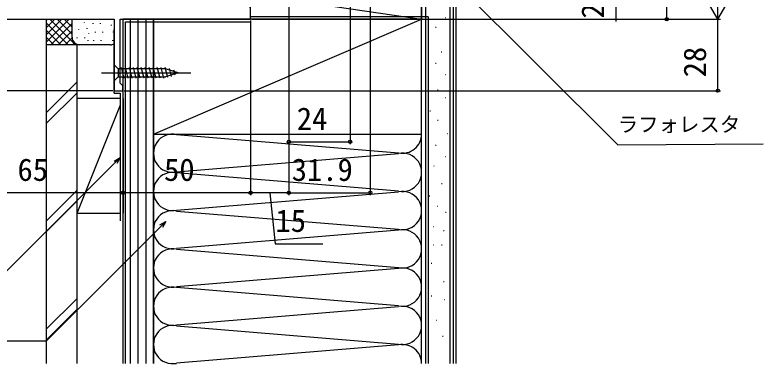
# Model space of a CAD drawing. Units: millimetres, scale not verified. Extents: x -525 to 525, y -783 to 778.
# Drawn here: x -337.2 to -44.3, y -149.9 to -13 of the extents above; entities that cross this region are included whole.
import ezdxf
from ezdxf.enums import TextEntityAlignment as Align

# ---------------------------------------------------------------- set-up
doc = ezdxf.new("R2010")
doc.units = ezdxf.units.MM
doc.header["$LTSCALE"] = 4
for name, color, linetype in [('0-2_YKK_11', 7, 'Continuous'), ('0-4_YKK_13', 4, 'Continuous'), ('0-6_YKK_D', 6, 'Continuous'), ('0-8_YSS_K', 3, 'Continuous'), ('0-9_YSS_KE', 3, 'Continuous')]:
    doc.layers.add(name, color=color, linetype=linetype)
doc.styles.add('ＭＳ ゴシック', font='')
doc.styles.get('ＭＳ ゴシック').set_extended_font_data('MS Gothic')

msp = doc.modelspace()

# ---------------------------------------------------------------- linework, layer by layer
at = {"layer": '0-2_YKK_11'}
msp.add_lwpolyline([(-359, -14.7), (-298.4, -14.7), (-298.4, -42.7), (-295, -42.7), (-295, -40.8), (-295.5, -40.3), (-296, -39.8), (-296, -14.7), (-245, -14.7), (-245, -10.458), (-245.12, -10.275), (-245.12, -9.725), (-245, -9.542), (-245, -6.9)], dxfattribs=at)
at = {"layer": '0-4_YKK_13'}
for p, q in [((-298.4, -32.6), (-298.4, -38.8)), ((-298.4, -32.6), (-296.85, -34.15)), ((-278.316, -34.15), (-296.85, -34.15)), ((-296.85, -34.15), (-296.85, -37.25)), ((-294.424, -37.8), (-295.549, -33.6)), ((-292.871, -37.8), (-293.996, -33.6)), ((-291.318, -37.8), (-292.443, -33.6)), ((-289.765, -37.8), (-290.89, -33.6)), ((-288.212, -37.8), (-289.337, -33.6)), ((-286.659, -37.8), (-287.784, -33.6)), ((-285.106, -37.8), (-286.231, -33.6)), ((-283.553, -37.8), (-284.679, -33.6)), ((-282, -37.8), (-283.126, -33.6)), ((-280.447, -37.8), (-281.573, -33.6)), ((-278.894, -37.8), (-280.02, -33.6)), ((-277.411, -37.541), (-278.467, -33.6)), ((-273.4, -35.7), (-278.316, -34.15)), ((-275.979, -37.09), (-276.792, -34.054)), ((-274.547, -36.638), (-275.096, -34.588)), ((-303.4, -35.7), (-268.4, -35.7)), ((-298.4, -38.8), (-296.85, -37.25)), ((-296.85, -37.25), (-278.316, -37.25)), ((-273.4, -35.7), (-278.316, -37.25))]:
    msp.add_line(p, q, dxfattribs=at)
at = {"layer": '0-6_YKK_D'}
for p, q in [((-206, 70.1), (-206, -63.7)), ((-198.1, 16.8), (-198.1, -83.7)), ((-82, -14.7), (-82, 15.3)), ((-230, 12.3), (-230, -83.7)), ((-230, 12.3), (-230, -83.7)), ((-230, 12.298), (-230, -63.7)), ((-102, 12.8), (-102, -15.527)), ((-62, -14.7), (-62, 3.487)), ((-62, -14.7), (-67.25, -5.607)), ((-62, -14.7), (-56.75, -5.607)), ((-245, -15.2), (-245, -83.7)), ((-244.5, -14.7), (-81, -14.7)), ((-244.5, -14.7), (-61, -14.7)), ((-244.5, -14.7), (-61, -14.7)), ((-62, -42.7), (-62, -14.7)), ((-298.9, -42.7), (-381, -42.7)), ((-295, -43.2), (-295, -83.7)), ((-295, -43.2), (-295, -83.7)), ((-294.5, -42.7), (-61, -42.7)), ((-245, -44.7), (-245, -83.7)), ((-230, -62.7), (-206, -62.7)), ((-295, -82.7), (-360, -82.7)), ((-245, -82.7), (-295, -82.7)), ((-230, -82.7), (-245, -82.7)), ((-230, -82.7), (-198.1, -82.7))]:
    msp.add_line(p, q, dxfattribs=at)
for points in [[(-165.715, 0.637), (-163.912, -1.166), (-101.165, -63.914), (-44.31, -63.541)], [(-296.051, -68.941), (-297.854, -70.744), (-341.836, -114.727), (-344.393, -114.727), (-432.621, -114.727)], [(-298.337, -70.261), (-296.051, -68.941), (-297.371, -71.227)], [(-237.5, -82.7), (-235.406, -102.7), (-216.679, -102.7)], [(-278.184, -94.011), (-279.988, -95.814), (-325.052, -140.879), (-414.935, -140.879)], [(-280.471, -95.331), (-278.184, -94.011), (-279.504, -96.298)]]:
    msp.add_lwpolyline(points, dxfattribs=at)
for centre in [(-82, -14.7), (-62, -42.7), (-230, -62.7), (-206, -62.7), (-295, -82.7), (-295, -82.7), (-245, -82.7), (-245, -82.7), (-230, -82.7), (-230, -82.7), (-198.1, -82.7)]:
    msp.add_circle(centre, 0.637, dxfattribs=at)
at = {"layer": '0-8_YSS_K'}
for p, q in [((-176.5, -4.7), (-176.5, -149.7)), ((-167, -4.7), (-167, -149.7)), ((-164.5, -149.7), (-164.5, -4.7)), ((-168.801, -14.014), (-168.601, -14.014)), ((-324.901, -20.729), (-318.872, -14.7)), ((-324.901, -15.073), (-324.528, -14.7)), ((-324.901, -17.901), (-321.7, -14.7)), ((-324.901, -24.7), (-324.901, -14.7)), ((-324.901, -23.558), (-316.043, -14.7)), ((-324.901, -16.215), (-316.416, -24.7)), ((-323.587, -14.7), (-313.587, -24.7)), ((-323.215, -24.7), (-314.901, -16.386)), ((-320.759, -14.7), (-314.901, -20.558)), ((-317.93, -14.7), (-314.901, -17.729)), ((-315.102, -14.7), (-314.901, -14.901)), ((-314.901, -21.7), (-314.901, -14.7)), ((-310.146, -15.916), (-310.146, -16.116)), ((-306.771, -16.22), (-306.771, -16.42)), ((-303.93, -16.22), (-303.93, -16.42)), ((-299.548, -16.888), (-299.548, -17.088)), ((-295, -14.7), (-295, -149.7)), ((-283, -14.7), (-295, -14.7)), ((-292, -149.7), (-292, -14.7)), ((-289, -149.7), (-289, -14.7)), ((-286, -14.7), (-286, -149.7)), ((-283, -149.7), (-283, -14.7)), ((-283, -59.7), (-178, -14.7)), ((-178, -14.7), (-245, -14.7)), ((-324.901, -19.043), (-319.244, -24.7)), ((-320.386, -24.7), (-314.901, -19.215)), ((-312.406, -18.557), (-312.406, -18.757)), ((-309.059, -18.223), (-309.059, -18.423)), ((-308.4, -20.226), (-308.4, -20.426)), ((-305.826, -19.623), (-305.826, -19.823)), ((-302.985, -19.623), (-302.985, -19.823)), ((-298.88, -19.558), (-298.88, -19.758)), ((-172.531, -17.744), (-172.331, -17.744)), ((-324.901, -21.872), (-322.073, -24.7)), ((-317.558, -24.7), (-314.883, -22.025)), ((-313.073, -21.895), (-313.073, -22.095)), ((-310.06, -21.895), (-310.06, -22.095)), ((-308.734, -22.896), (-308.734, -23.096)), ((-306.437, -22.896), (-306.437, -23.096)), ((-303.597, -22.896), (-303.597, -23.096)), ((-299.05, -22.896), (-299.05, -23.096)), ((-175.515, -22.966), (-175.315, -22.966)), ((-311.901, -24.7), (-324.901, -24.7)), ((-314.729, -24.7), (-313.935, -23.905)), ((-299.901, -24.7), (-311.901, -24.7)), ((-170.293, -27.442), (-170.093, -27.442)), ((-172.531, -31.918), (-172.331, -31.918)), ((-168.801, -36.394), (-168.601, -36.394)), ((-312.901, -39.242), (-324.901, -51.242)), ((-175.515, -39.378), (-175.315, -39.378)), ((-324.901, -55.485), (-312.901, -43.485)), ((-171.785, -42.362), (-171.585, -42.362)), ((-312.901, -90.7), (-312.901, -45.7)), ((-295.901, -45.7), (-312.901, -45.7)), ((-294.901, -45.7), (-294.901, -90.7)), ((-168.801, -45.346), (-168.601, -45.346)), ((-312.901, -90.7), (-295.901, -48.2)), ((-174.769, -50.568), (-174.569, -50.568)), ((-171.785, -54.297), (-171.585, -54.297)), ((-283, -59.7), (-283, -149.7)), ((-273.968, -59.858), (-187.032, -67.042)), ((-178, -123.423), (-178, -59.7)), ((-168.055, -59.519), (-167.855, -59.519)), ((-172.531, -63.995), (-172.331, -63.995)), ((-273.968, -74.542), (-187.032, -67.358)), ((-168.801, -68.471), (-168.601, -68.471)), ((-173.277, -72.201), (-173.077, -72.201)), ((-187.032, -82.042), (-273.968, -74.858)), ((-312.901, -81.669), (-324.901, -93.669)), ((-170.217, -79.132), (-170.017, -79.132)), ((-273.968, -89.542), (-187.032, -82.358)), ((-175.019, -83.934), (-174.819, -83.934)), ((-312.901, -85.911), (-324.901, -97.911)), ((-312.901, -90.7), (-295.901, -90.7)), ((-273.968, -89.858), (-187.032, -97.042)), ((-171.818, -87.935), (-171.618, -87.935)), ((-168.616, -90.336), (-168.416, -90.336)), ((-173.418, -95.939), (-173.218, -95.939)), ((-187.032, -97.358), (-273.968, -104.542)), ((-169.417, -97.539), (-169.217, -97.539)), ((-273.968, -104.858), (-187.032, -112.042)), ((-173.418, -103.141), (-173.218, -103.141)), ((-170.217, -103.141), (-170.017, -103.141)), ((-174.219, -110.344), (-174.019, -110.344)), ((-187.032, -112.358), (-273.968, -119.542)), ((-187.032, -127.042), (-273.968, -119.858)), ((-169.417, -117.547), (-169.217, -117.547)), ((-312.901, -124.095), (-324.901, -136.095)), ((-174.219, -123.149), (-174.019, -123.149)), ((-169.083, -124.573), (-168.883, -124.573)), ((-312.901, -128.338), (-324.901, -140.338)), ((-273.968, -134.542), (-187.032, -127.358)), ((-172.36, -132.683), (-172.16, -132.683)), ((-273.968, -134.858), (-187.032, -142.042)), ((-169.765, -138.91), (-169.565, -138.91)), ((-187.032, -142.358), (-273.968, -149.542))]:
    msp.add_line(p, q, dxfattribs=at)
for points in [[(-245, -4.7), (-178, -4.7), (-178, -14.7)], [(-245, -14.7), (-245, -4.7), (-178, -14.7)]]:
    msp.add_lwpolyline(points, dxfattribs=at)
for centre, radius, start, end in [((-311.901, -21.7), 3, 180, 270), ((-299.901, -21.7), 3, 270, 300.02275), ((-275.5, -67.2), 7.5, 78.21647, 281.78351), ((-185.5, -59.7), 7.5, 258.21646, 0), ((-185.5, -74.7), 7.5, 258.21646, 101.78354), ((-275.5, -82.2), 7.5, 78.21647, 281.78351), ((-185.5, -89.7), 7.5, 258.21646, 101.78354), ((-275.5, -97.2), 7.5, 78.21647, 281.78351), ((-185.5, -104.7), 7.5, 258.21646, 101.78354), ((-275.5, -112.2), 7.5, 78.21647, 281.78352), ((-185.5, -119.7), 7.5, 258.21646, 101.78354), ((-275.5, -127.2), 7.5, 78.21647, 281.78351), ((-185.5, -134.7), 7.5, 258.21646, 101.78354), ((-275.5, -142.2), 7.5, 78.21647, 281.78351), ((-185.5, -149.7), 7.5, 359.99997, 101.78354), ((-275.5, -157.2), 7.5, 78.21647, 90.06416)]:
    msp.add_arc(centre, radius, start, end, dxfattribs=at)
at = {"layer": '0-9_YSS_KE'}
for p, q in [((-178, -149.7), (-178, -4.7)), ((-165.5, -149.7), (-165.5, -4.7)), ((-175.5, -13.7), (-245, -13.7)), ((-175.5, -13.7), (-175.5, -149.7)), ((-298.4, -43.7), (-298.4, -18.7)), ((-324.901, -149.7), (-324.901, -24.7))]:
    msp.add_line(p, q, dxfattribs=at)
for points in [[(-294, -149.7), (-294, -15.7), (-245, -15.7)], [(-312.901, -149.7), (-312.901, -24.7), (-324.901, -24.7)], [(-298.4, -43.7), (-296.051, -43.7), (-296.051, -93.7)]]:
    msp.add_lwpolyline(points, dxfattribs=at)
msp.add_lwpolyline([(-178, -59.7), (-178, -14.7), (-283, -14.7), (-283, -59.7)], close=True, dxfattribs=at)

# ---------------------------------------------------------------- texts
at = {"layer": '0-6_YKK_D', "style": 'ＭＳ ゴシック'}
for s, p in [('2.5', (-104, -14.414)), ('28', (-64, -37.461))]:
    msp.add_text(s, height=8.798, rotation=90, dxfattribs=at).set_placement(p, align=Align.BOTTOM_LEFT)
for s, height, p in [('24', 8.798, (-226.898, -60.7)), ('ラフォレスタ', 5.865, (-101.219, -60.611)), ('65', 8.798, (-336.261, -80.7)), ('50', 8.798, (-278.864, -80.7)), ('31.9', 8.798, (-228.88, -80.7)), ('15', 8.798, (-235.247, -100.7))]:
    msp.add_text(s, height=height, dxfattribs=at).set_placement(p, align=Align.BOTTOM_LEFT)

doc.saveas('drawing.dxf')
